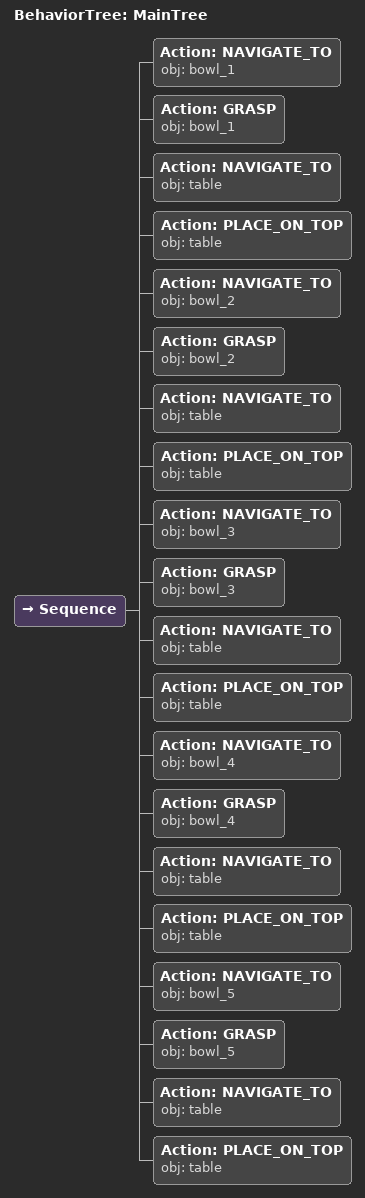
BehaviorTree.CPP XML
<root main_tree_to_execute="MainTree">
  <BehaviorTree ID="MainTree">
    <Sequence>
      <!-- Navigate to bowl_1 -->
      <Action ID="NAVIGATE_TO" obj="bowl_1"/>
      <!-- Grasp bowl_1 -->
      <Action ID="GRASP" obj="bowl_1"/>
      <!-- Navigate to table -->
      <Action ID="NAVIGATE_TO" obj="table"/>
      <!-- Place on table -->
      <Action ID="PLACE_ON_TOP" obj="table"/>
      <!-- Navigate to bowl_2 -->
      <Action ID="NAVIGATE_TO" obj="bowl_2"/>
      <!-- Grasp bowl_2 -->
      <Action ID="GRASP" obj="bowl_2"/>
      <!-- Navigate to table -->
      <Action ID="NAVIGATE_TO" obj="table"/>
      <!-- Place on table -->
      <Action ID="PLACE_ON_TOP" obj="table"/>
      <!-- Navigate to bowl_3 -->
      <Action ID="NAVIGATE_TO" obj="bowl_3"/>
      <!-- Grasp bowl_3 -->
      <Action ID="GRASP" obj="bowl_3"/>
      <!-- Navigate to table -->
      <Action ID="NAVIGATE_TO" obj="table"/>
      <!-- Place on table -->
      <Action ID="PLACE_ON_TOP" obj="table"/>
      <!-- Navigate to bowl_4 -->
      <Action ID="NAVIGATE_TO" obj="bowl_4"/>
      <!-- Grasp bowl_4 -->
      <Action ID="GRASP" obj="bowl_4"/>
      <!-- Navigate to table -->
      <Action ID="NAVIGATE_TO" obj="table"/>
      <!-- Place on table -->
      <Action ID="PLACE_ON_TOP" obj="table"/>
      <!-- Navigate to bowl_5 -->
      <Action ID="NAVIGATE_TO" obj="bowl_5"/>
      <!-- Grasp bowl_5 -->
      <Action ID="GRASP" obj="bowl_5"/>
      <!-- Navigate to table -->
      <Action ID="NAVIGATE_TO" obj="table"/>
      <!-- Place on table -->
      <Action ID="PLACE_ON_TOP" obj="table"/>
    </Sequence>
  </BehaviorTree>
</root>
